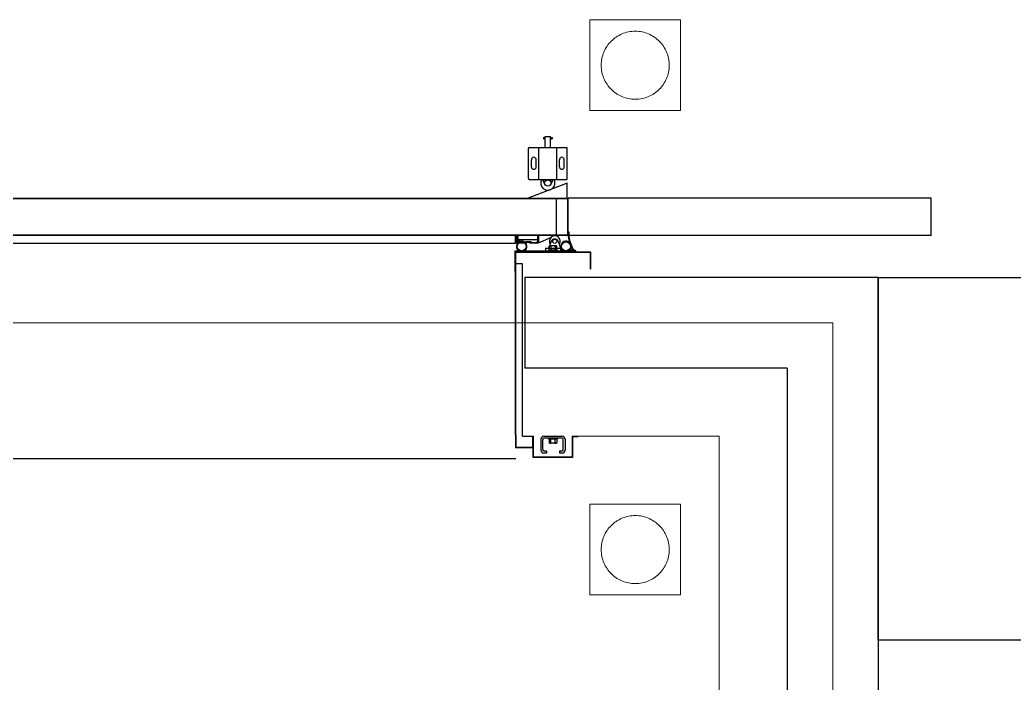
# Model space of a CAD drawing. Header units: millimetres. Extents: x 8456 to 190005487, y 619 to 455456909.
# Drawn here: x 199467.6 to 199805.2, y 156622.1 to 156847.3 of the extents above; entities that cross this region are included whole.
import ezdxf

# ---------------------------------------------------------------- set-up
doc = ezdxf.new("R2010")
doc.units = ezdxf.units.MM
doc.header["$LTSCALE"] = 400
doc.header["$MEASUREMENT"] = 0
for name, pattern in [('XR-평면도$0$CEN', [62, 60, -1, 0, -1]), ('XR-평면도$0$DIVIDE', [1.25, 0.5, -0.25, 0, -0.25, 0, -0.25]), ('XR-평면도$0$HID', [2, 1.1, -0.9])]:
    doc.linetypes.add(name, pattern=pattern)
doc.layers.get('0').update_dxf_attribs({"linetype": 'CONTINUOUS'})
doc.layers.add('COL', color=2, linetype='CONTINUOUS')
for name, color, linetype, lineweight in [('XR-평면도$0$A-CNTL', 1, 'XR-평면도$0$CEN', 15), ('XR-평면도$0$A-DWXM-DOOR', 4, 'CONTINUOUS', 25), ('XR-평면도$0$A-FFXM-FURN1', 8, 'XR-평면도$0$HID', 18), ('XR-평면도$0$A-WAXM-BLOC', 3, 'CONTINUOUS', 25), ('XR-평면도$0$A-XXXX-INSL2', 8, 'CONTINUOUS', 18)]:
    doc.layers.add(name, color=color, linetype=linetype, lineweight=lineweight)

# ---------------------------------------------------------------- blocks, each defined once
blk = doc.blocks.new('A$C2DB436D3')
at = {"layer": 'COL', "color": 8}
for p, q in [((11685.54, 18599.55, 2515.73), (11861.54, 18599.55, 2515.73)), ((11685.54, 18423.55, 2515.73), (11685.54, 18599.55, 2515.73)), ((11861.54, 18423.55, 2515.73), (11685.54, 18423.55, 2515.73))]:
    blk.add_line(p, q, dxfattribs=at)
at = {"layer": 'XR-평면도$0$A-CNTL', "color": 8}
for p, q in [((10695.54, 18577.55, 2515.73), (11663.54, 18577.55, 2515.73)), ((11663.54, 18577.55, 2515.73), (11663.54, 17785.55, 2515.73))]:
    blk.add_line(p, q, dxfattribs=at)
at = {"layer": 'XR-평면도$0$A-DWXM-DOOR', "color": 8}
for p, q in [((11523.21, 18667.39, 2515.73), (11524.11, 18667.39, 2515.73)), ((11523.21, 18667.39, 2515.73), (11523.21, 18666.84, 2515.73)), ((11523.21, 18666.84, 2515.73), (11524.11, 18666.84, 2515.73)), ((11524.11, 18662.56, 2515.73), (11524.11, 18667.99, 2515.73)), ((11524.11, 18667.99, 2515.73), (11526.65, 18667.99, 2515.73)), ((11526.65, 18662.56, 2515.73), (11526.65, 18667.99, 2515.73)), ((11526.65, 18667.39, 2515.73), (11527.55, 18667.39, 2515.73)), ((11526.65, 18666.84, 2515.73), (11527.55, 18666.84, 2515.73)), ((11527.55, 18667.39, 2515.73), (11527.55, 18666.84, 2515.73)), ((11515.96, 18648.76, 2515.73), (11515.96, 18662.2, 2515.73)), ((11516.32, 18662.56, 2515.73), (11534.44, 18662.56, 2515.73)), ((11521.03, 18648.76, 2515.73), (11521.03, 18662.56, 2515.73)), ((11529.73, 18648.76, 2515.73), (11529.73, 18662.56, 2515.73)), ((11534.8, 18648.76, 2515.73), (11534.8, 18662.2, 2515.73)), ((11517.41, 18653.23, 2515.73), (11517.41, 18656.67, 2515.73)), ((11519.76, 18653.23, 2515.73), (11519.76, 18656.67, 2515.73)), ((11530.99, 18653.23, 2515.73), (11530.99, 18656.67, 2515.73)), ((11533.35, 18653.23, 2515.73), (11533.35, 18656.67, 2515.73)), ((11515.96, 18647.53, 2515.73), (11515.96, 18648.76, 2515.73)), ((11516.32, 18647.16, 2515.73), (11534.44, 18647.16, 2515.73)), ((11521.03, 18647.16, 2515.73), (11521.03, 18648.76, 2515.73)), ((11523.12, 18646.49, 2515.73), (11523.12, 18647.16, 2515.73)), ((11527.64, 18646.49, 2515.73), (11527.64, 18647.16, 2515.73)), ((11529.73, 18647.16, 2515.73), (11529.73, 18648.76, 2515.73)), ((11534.8, 18647.53, 2515.73), (11534.8, 18648.76, 2515.73)), ((11534.7, 18645.26, 2515.73), (11515.86, 18638.02, 2515.73)), ((11534.7, 18638.02, 2515.73), (11534.7, 18645.26, 2515.73)), ((11186.03, 18638.02, 2515.73), (11535.24, 18638.02, 2515.73)), ((11186.17, 18637.87, 2515.73), (11535.24, 18637.87, 2515.73)), ((11313.25, 18637.87, 2515.73), (11313.25, 18637.7, 2515.73)), ((11529.66, 18620.05, 2515.73), (11529.66, 18637.87, 2515.73)), ((11535.09, 18620.05, 2515.73), (11535.09, 18638.02, 2515.73)), ((11535.24, 18619.9, 2515.73), (11535.24, 18638.02, 2515.73)), ((11711.29, 18638.02, 2515.73), (11535.24, 18638.02, 2515.73)), ((11711.29, 18619.9, 2515.73), (11711.29, 18638.02, 2515.73)), ((11535.24, 18619.9, 2515.73), (11186.03, 18619.9, 2515.73)), ((11535.09, 18620.05, 2515.73), (11186.17, 18620.05, 2515.73)), ((11509.68, 18616.19, 2515.73), (11509.68, 18619.86, 2515.73)), ((11509.68, 18619.86, 2515.73), (11510.71, 18619.86, 2515.73)), ((11510.43, 18619.5, 2515.73), (11509.99, 18619.5, 2515.73)), ((11509.99, 18619.5, 2515.73), (11509.99, 18616.55, 2515.73)), ((11510.03, 18616.59, 2515.73), (11510.03, 18619.49, 2515.73)), ((11510.03, 18619.49, 2515.73), (11510.39, 18619.49, 2515.73)), ((11510.39, 18619.49, 2515.73), (11510.39, 18618.59, 2515.73)), ((11510.43, 18619.3, 2515.73), (11510.43, 18619.5, 2515.73)), ((11510.71, 18619.3, 2515.73), (11510.43, 18619.3, 2515.73)), ((11510.71, 18619.86, 2515.73), (11510.71, 18619.3, 2515.73)), ((11510.93, 18618.04, 2515.73), (11510.93, 18619.9, 2515.73)), ((11510.93, 18618.05, 2515.73), (11520.53, 18618.05, 2515.73)), ((11510.93, 18618.04, 2515.73), (11511.48, 18618.04, 2515.73)), ((11511.48, 18618.04, 2515.73), (11511.48, 18616.59, 2515.73)), ((11520.53, 18617.5, 2515.73), (11520.53, 18619.9, 2515.73)), ((11520.9, 18619.9, 2515.73), (11520.9, 18617.14, 2515.73)), ((11520.9, 18616.42, 2515.73), (11526.92, 18618.98, 2515.73)), ((11535.25, 18621.72, 2515.73), (11535.26, 18619.9, 2515.73)), ((11535.25, 18621.72, 2515.73), (11535.59, 18621.72, 2515.73)), ((11535.59, 18621.72, 2515.73), (11535.59, 18619.9, 2515.73)), ((11711.29, 18619.9, 2515.73), (11535.61, 18619.9, 2515.73)), ((11253.83, 18616.27, 2515.73), (11509.68, 18616.24, 2515.73)), ((11510.9, 18616.19, 2515.73), (11509.68, 18616.19, 2515.73)), ((11509.99, 18616.55, 2515.73), (11510.43, 18616.55, 2515.73)), ((11510.39, 18616.59, 2515.73), (11510.03, 18616.59, 2515.73)), ((11511.12, 18617.68, 2515.73), (11510.39, 18617.68, 2515.73)), ((11510.39, 18617.68, 2515.73), (11510.39, 18616.59, 2515.73)), ((11510.49, 18617.24, 2515.73), (11510.43, 18616.55, 2515.73)), ((11510.49, 18617.24, 2515.73), (11510.85, 18617.24, 2515.73)), ((11510.85, 18617.24, 2515.73), (11510.9, 18616.55, 2515.73)), ((11510.9, 18616.19, 2515.73), (11510.9, 18616.55, 2515.73)), ((11511.12, 18616.23, 2515.73), (11511.12, 18617.68, 2515.73)), ((11515.1, 18616.23, 2515.73), (11511.12, 18616.23, 2515.73)), ((11511.48, 18616.59, 2515.73), (11514.74, 18616.59, 2515.73)), ((11514.74, 18616.96, 2515.73), (11517.09, 18616.96, 2515.73)), ((11514.74, 18616.59, 2515.73), (11514.74, 18616.96, 2515.73)), ((11516.73, 18616.59, 2515.73), (11515.1, 18616.59, 2515.73)), ((11515.1, 18616.59, 2515.73), (11515.1, 18616.23, 2515.73)), ((11516.73, 18616.23, 2515.73), (11516.73, 18616.59, 2515.73)), ((11519.99, 18616.23, 2515.73), (11516.73, 18616.23, 2515.73)), ((11517.09, 18616.96, 2515.73), (11517.09, 18616.59, 2515.73)), ((11517.09, 18616.59, 2515.73), (11519.63, 18616.59, 2515.73)), ((11520.9, 18617.14, 2515.73), (11520.9, 18616.42, 2515.73)), ((11524.3, 18613.85, 2515.73), (11531.55, 18613.85, 2515.73)), ((11524.3, 18613.85, 2515.73), (11524.3, 18612.41, 2515.73)), ((11527.02, 18617.1, 2515.73), (11525.93, 18613.85, 2515.73)), ((11525.98, 18612.86, 2515.73), (11525.98, 18614.67, 2515.73)), ((11529.6, 18614.85, 2515.73), (11526.16, 18614.85, 2515.73)), ((11526.89, 18614.67, 2515.73), (11526.89, 18612.86, 2515.73)), ((11528.88, 18614.67, 2515.73), (11528.88, 18612.86, 2515.73)), ((11529.78, 18612.86, 2515.73), (11529.78, 18614.67, 2515.73)), ((11530.46, 18617.1, 2515.73), (11531.55, 18613.85, 2515.73)), ((11531.55, 18613.85, 2515.73), (11531.55, 18612.41, 2515.73)), ((11509.54, 18612.41, 2515.73), (11511.29, 18612.41, 2515.73)), ((11509.54, 18611.81, 2515.73), (11509.54, 18612.41, 2515.73)), ((11509.54, 18602.44, 2515.73), (11509.54, 18611.81, 2515.73)), ((11509.68, 18611.81, 2515.73), (11509.68, 18612.26, 2515.73)), ((11509.68, 18612.26, 2515.73), (11511.5, 18612.26, 2515.73)), ((11509.68, 18612.21, 2515.73), (11517.11, 18612.21, 2515.73)), ((11509.68, 18612.15, 2515.73), (11517.11, 18612.15, 2515.73)), ((11509.68, 18612.1, 2515.73), (11517.11, 18612.1, 2515.73)), ((11509.68, 18612.04, 2515.73), (11517.11, 18612.04, 2515.73)), ((11509.68, 18611.99, 2515.73), (11517.11, 18611.99, 2515.73)), ((11509.68, 18611.93, 2515.73), (11517.11, 18611.93, 2515.73)), ((11509.68, 18611.88, 2515.73), (11517.11, 18611.88, 2515.73)), ((11509.68, 18611.83, 2515.73), (11517.11, 18611.83, 2515.73)), ((11509.68, 18523.24, 2515.73), (11509.68, 18611.81, 2515.73)), ((11517.11, 18611.81, 2515.73), (11509.68, 18611.81, 2515.73)), ((11546.2, 18611.81, 2515.73), (11509.68, 18611.81, 2515.73)), ((11509.83, 18523.24, 2515.73), (11509.83, 18611.66, 2515.73)), ((11546.06, 18611.66, 2515.73), (11509.83, 18611.66, 2515.73)), ((11511.29, 18612.41, 2515.73), (11511.29, 18612.26, 2515.73)), ((11513.85, 18612.26, 2515.73), (11517.11, 18612.26, 2515.73)), ((11513.88, 18612.26, 2515.73), (11532.94, 18612.26, 2515.73)), ((11514.4, 18612.41, 2515.73), (11532.4, 18612.41, 2515.73)), ((11514.4, 18612.41, 2515.73), (11514.4, 18612.26, 2515.73)), ((11517.11, 18612.26, 2515.73), (11517.11, 18611.81, 2515.73)), ((11525.71, 18612.41, 2515.73), (11525.71, 18612.68, 2515.73)), ((11530.06, 18612.59, 2515.73), (11525.71, 18612.59, 2515.73)), ((11529.87, 18612.86, 2515.73), (11525.89, 18612.86, 2515.73)), ((11536.36, 18612.27, 2515.73), (11529.72, 18612.26, 2515.73)), ((11532.98, 18612.26, 2515.73), (11529.72, 18612.26, 2515.73)), ((11529.72, 18612.26, 2515.73), (11529.72, 18611.81, 2515.73)), ((11536.37, 18612.22, 2515.73), (11529.72, 18612.2, 2515.73)), ((11536.37, 18612.16, 2515.73), (11529.72, 18612.15, 2515.73)), ((11536.37, 18612.11, 2515.73), (11529.72, 18612.1, 2515.73)), ((11536.37, 18612.05, 2515.73), (11529.72, 18612.04, 2515.73)), ((11536.37, 18612, 2515.73), (11529.72, 18611.99, 2515.73)), ((11536.37, 18611.95, 2515.73), (11529.72, 18611.93, 2515.73)), ((11536.37, 18611.89, 2515.73), (11529.72, 18611.88, 2515.73)), ((11537.14, 18611.84, 2515.73), (11529.72, 18611.82, 2515.73)), ((11530.06, 18612.41, 2515.73), (11530.06, 18612.68, 2515.73)), ((11532.4, 18612.41, 2515.73), (11532.4, 18612.26, 2515.73)), ((11537.14, 18612.26, 2515.73), (11535.33, 18612.26, 2515.73)), ((11536.49, 18612.84, 2515.73), (11535.47, 18612.27, 2515.73)), ((11536.36, 18612.27, 2515.73), (11535.47, 18612.27, 2515.73)), ((11537.14, 18612, 2515.73), (11536.36, 18612, 2515.73)), ((11537.14, 18611.94, 2515.73), (11536.36, 18611.95, 2515.73)), ((11537.14, 18611.89, 2515.73), (11536.36, 18611.89, 2515.73)), ((11537.69, 18612.27, 2515.73), (11536.36, 18612.27, 2515.73)), ((11537.69, 18612.27, 2515.73), (11536.36, 18612.27, 2515.73)), ((11537.14, 18612.22, 2515.73), (11536.36, 18612.22, 2515.73)), ((11537.14, 18612.16, 2515.73), (11536.36, 18612.16, 2515.73)), ((11537.14, 18612.11, 2515.73), (11536.36, 18612.11, 2515.73)), ((11537.14, 18612.05, 2515.73), (11536.36, 18612.05, 2515.73)), ((11537.53, 18612.84, 2515.73), (11536.49, 18612.84, 2515.73)), ((11537.14, 18612.26, 2515.73), (11537.14, 18611.81, 2515.73)), ((11537.8, 18611.8, 2515.73), (11538.09, 18611.94, 2515.73)), ((11538.47, 18612.84, 2515.73), (11537.86, 18612.84, 2515.73)), ((11538.58, 18612.27, 2515.73), (11538.02, 18612.27, 2515.73)), ((11538.58, 18612.27, 2515.73), (11538.02, 18612.27, 2515.73)), ((11538.47, 18612.84, 2515.73), (11539.15, 18611.82, 2515.73)), ((11538.58, 18612.27, 2515.73), (11538.58, 18611.81, 2515.73)), ((11546.06, 18603.51, 2515.73), (11546.06, 18611.66, 2515.73)), ((11546.2, 18603.51, 2515.73), (11546.2, 18611.81, 2515.73)), ((11513.09, 18606.23, 2515.73), (11509.83, 18606.23, 2515.73)), ((11513.09, 18522.55, 2515.73), (11513.09, 18606.23, 2515.73)), ((11513.09, 18522.55, 2515.73), (11513.09, 18603.51, 2515.73)), ((11509.54, 18602.44, 2515.73), (11509.68, 18602.44, 2515.73)), ((11509.68, 18523.24, 2515.73), (11509.68, 18516.97, 2515.73)), ((11509.83, 18523.24, 2515.73), (11509.83, 18517.12, 2515.73)), ((11513.09, 18522.55, 2515.73), (11518.4, 18522.55, 2515.73)), ((11515.51, 18522.37, 2515.73), (11515.51, 18522.55, 2515.73)), ((11518.22, 18522.37, 2515.73), (11515.51, 18522.37, 2515.73)), ((11517.98, 18522.37, 2515.73), (11517.98, 18517.12, 2515.73)), ((11518.12, 18522.37, 2515.73), (11518.12, 18516.97, 2515.73)), ((11518.22, 18512.17, 2515.73), (11518.22, 18522.37, 2515.73)), ((11518.4, 18512.17, 2515.73), (11518.4, 18522.55, 2515.73)), ((11523.44, 18522.55, 2515.73), (11532.32, 18522.55, 2515.73)), ((11531.96, 18521.65, 2515.73), (11523.81, 18521.65, 2515.73)), ((11525.71, 18521.65, 2515.73), (11525.71, 18521.37, 2515.73)), ((11530.06, 18521.47, 2515.73), (11525.71, 18521.47, 2515.73)), ((11530.06, 18521.65, 2515.73), (11530.06, 18521.37, 2515.73)), ((11537.12, 18522.55, 2515.73), (11537.12, 18512.17, 2515.73)), ((11537.12, 18522.55, 2515.73), (11540.02, 18522.55, 2515.73)), ((11537.3, 18522.37, 2515.73), (11540.02, 18522.37, 2515.73)), ((11537.3, 18522.37, 2515.73), (11537.3, 18512.17, 2515.73)), ((11540.02, 18522.55, 2515.73), (11540.02, 18522.37, 2515.73)), ((11518.12, 18516.97, 2515.73), (11509.68, 18516.97, 2515.73)), ((11517.98, 18517.12, 2515.73), (11509.83, 18517.12, 2515.73)), ((11522, 18521.1, 2515.73), (11522, 18515.85, 2515.73)), ((11522.9, 18516.21, 2515.73), (11522.9, 18520.74, 2515.73)), ((11529.87, 18521.19, 2515.73), (11525.89, 18521.19, 2515.73)), ((11525.98, 18521.19, 2515.73), (11525.98, 18519.38, 2515.73)), ((11529.6, 18519.2, 2515.73), (11526.16, 18519.2, 2515.73)), ((11526.89, 18519.38, 2515.73), (11526.89, 18521.19, 2515.73)), ((11528.88, 18519.38, 2515.73), (11528.88, 18521.19, 2515.73)), ((11529.78, 18521.19, 2515.73), (11529.78, 18519.38, 2515.73)), ((11532.86, 18516.21, 2515.73), (11532.86, 18520.74, 2515.73)), ((11533.77, 18521.1, 2515.73), (11533.77, 18515.85, 2515.73)), ((11537.3, 18512.17, 2515.73), (11518.22, 18512.17, 2515.73)), ((11537.12, 18512.36, 2515.73), (11518.4, 18512.36, 2515.73)), ((11524.71, 18514.4, 2515.73), (11523.44, 18514.4, 2515.73)), ((11524.71, 18515.31, 2515.73), (11523.81, 18515.31, 2515.73)), ((11524.71, 18515.31, 2515.73), (11524.71, 18514.4, 2515.73)), ((11531.96, 18515.31, 2515.73), (11531.05, 18515.31, 2515.73)), ((11531.05, 18515.31, 2515.73), (11531.05, 18514.4, 2515.73)), ((11532.32, 18514.4, 2515.73), (11531.05, 18514.4, 2515.73))]:
    blk.add_line(p, q, dxfattribs=at)
at = {"layer": 'XR-평면도$0$A-DWXM-DOOR', "color": 8, "linetype": 'XR-평면도$0$DIVIDE', "ltscale": 50}
blk.add_line((11509.83, 18511.55, 2515.73), (10849.39, 18511.55, 2515.73), dxfattribs=at)
at = {"layer": 'XR-평면도$0$A-DWXM-DOOR', "color": 8}
for centre, radius in [((11525.38, 18645.37, 2515.73), 1.54), ((11512.42, 18617.87, 2515.73), 0.181), ((11513.83, 18617.87, 2515.73), 0.181), ((11518.27, 18617.87, 2515.73), 0.181), ((11519.68, 18617.87, 2515.73), 0.181), ((11528.76, 18617.11, 2515.73), 0.996), ((11512.67, 18614.62, 2515.73), 2.17), ((11534.16, 18614.62, 2515.73), 2.17)]:
    blk.add_circle(centre, radius, dxfattribs=at)
for centre, radius, start, end in [((11516.32, 18662.2, 2515.73), 0.362, 90, 180), ((11534.44, 18662.2, 2515.73), 0.362, 0, 90), ((11518.59, 18656.67, 2515.73), 1.18, 0, 180), ((11532.17, 18656.67, 2515.73), 1.18, 0, 180), ((11518.59, 18653.23, 2515.73), 1.18, 180, 0), ((11532.17, 18653.23, 2515.73), 1.18, 180, 0), ((11516.32, 18647.53, 2515.73), 0.362, 180, 270), ((11525.38, 18645.37, 2515.73), 3.44, 148.6378, 31.3622), ((11525.43, 18646.7, 2515.73), 2.32, 174.8057, 228.8504), ((11525.33, 18646.7, 2515.73), 2.32, 311.1496, 5.1943), ((11534.44, 18647.53, 2515.73), 0.362, 270, 0), ((11510.93, 18618.59, 2515.73), 0.543, 180, 270), ((11528.76, 18617.11, 2515.73), 2.63, 326.1765, 212.4534), ((11528.74, 18616.29, 2515.73), 1.9, 25.4276, 154.6711), ((11546.25, 18620.2, 2515.73), 10.99, 181.5556, 211.0939), ((11546.25, 18620.15, 2515.73), 10.65, 181.345, 210.6329), ((11512.67, 18614.62, 2515.73), 2.54, 7.4362, 190.1103), ((11512.69, 18614.5, 2515.73), 2.54, 187.4362, 241.9393), ((11512.69, 18614.5, 2515.73), 2.54, 298.0607, 10.1103), ((11519.63, 18617.5, 2515.73), 0.906, 270, 0), ((11519.99, 18617.14, 2515.73), 0.906, 270, 0), ((11526.16, 18614.67, 2515.73), 0.181, 90, 180), ((11526.7, 18614.67, 2515.73), 0.181, 0, 90), ((11527.07, 18614.67, 2515.73), 0.181, 90, 180), ((11528.7, 18614.67, 2515.73), 0.181, 0, 90), ((11529.06, 18614.67, 2515.73), 0.181, 90, 180), ((11529.6, 18614.67, 2515.73), 0.181, 0, 90), ((11534.14, 18614.5, 2515.73), 2.54, 169.8897, 241.9393), ((11534.16, 18614.62, 2515.73), 2.54, 349.8897, 172.5638), ((11534.14, 18614.5, 2515.73), 2.54, 298.0607, 352.5638), ((11527.78, 18609.82, 2515.73), 10.21, 11.2544, 27.4548), ((11527.85, 18609.84, 2515.73), 10.46, 11.5419, 27.8548), ((11525.89, 18612.68, 2515.73), 0.181, 90, 180), ((11526.16, 18613.04, 2515.73), 0.181, 180, 270), ((11526.7, 18613.04, 2515.73), 0.181, 270, 0), ((11527.07, 18613.04, 2515.73), 0.181, 180, 270), ((11528.7, 18613.04, 2515.73), 0.181, 270, 0), ((11529.06, 18613.04, 2515.73), 0.181, 180, 270), ((11529.6, 18613.04, 2515.73), 0.181, 270, 0), ((11529.87, 18612.68, 2515.73), 0.181, 0, 90), ((11523.44, 18521.1, 2515.73), 1.45, 90, 180), ((11523.81, 18520.74, 2515.73), 0.906, 90, 180), ((11531.96, 18520.74, 2515.73), 0.906, 0, 90), ((11532.32, 18521.1, 2515.73), 1.45, 0, 90), ((11525.89, 18521.37, 2515.73), 0.181, 180, 270), ((11526.16, 18521.01, 2515.73), 0.181, 90, 180), ((11526.16, 18519.38, 2515.73), 0.181, 180, 270), ((11526.7, 18521.01, 2515.73), 0.181, 0, 90), ((11526.7, 18519.38, 2515.73), 0.181, 270, 0), ((11527.07, 18521.01, 2515.73), 0.181, 90, 180), ((11527.07, 18519.38, 2515.73), 0.181, 180, 270), ((11528.7, 18521.01, 2515.73), 0.181, 0, 90), ((11528.7, 18519.38, 2515.73), 0.181, 270, 0), ((11529.06, 18521.01, 2515.73), 0.181, 90, 180), ((11529.06, 18519.38, 2515.73), 0.181, 180, 270), ((11529.6, 18521.01, 2515.73), 0.181, 0, 90), ((11529.6, 18519.38, 2515.73), 0.181, 270, 0), ((11529.87, 18521.37, 2515.73), 0.181, 270, 0), ((11523.44, 18515.85, 2515.73), 1.45, 180, 270), ((11523.81, 18516.21, 2515.73), 0.906, 180, 270), ((11531.96, 18516.21, 2515.73), 0.906, 270, 0), ((11532.32, 18515.85, 2515.73), 1.45, 270, 0)]:
    blk.add_arc(centre, radius, start, end, dxfattribs=at)
at = {"layer": 'XR-평면도$0$A-FFXM-FURN1', "color": 8}
for p, q in [((11545.77, 18680.51, 2515.73), (11545.77, 18724.51, 2515.73)), ((11545.77, 18724.51, 2515.73), (11589.77, 18724.51, 2515.73)), ((11589.77, 18724.51, 2515.73), (11589.77, 18680.51, 2515.73)), ((11589.77, 18680.51, 2515.73), (11545.77, 18680.51, 2515.73)), ((11545.77, 18445.55, 2515.73), (11545.77, 18489.55, 2515.73)), ((11545.77, 18489.55, 2515.73), (11589.77, 18489.55, 2515.73)), ((11589.77, 18489.55, 2515.73), (11589.77, 18445.55, 2515.73)), ((11589.77, 18445.55, 2515.73), (11545.77, 18445.55, 2515.73))]:
    blk.add_line(p, q, dxfattribs=at)
for centre in [(11567.77, 18702.51, 2515.73), (11567.77, 18467.55, 2515.73)]:
    blk.add_circle(centre, 16.5, dxfattribs=at)
at = {"layer": 'XR-평면도$0$A-WAXM-BLOC', "color": 8}
for p, q in [((11514.23, 18599.55, 2515.73), (11514.23, 18555.55, 2515.73)), ((11685.54, 18599.55, 2515.73), (11514.23, 18599.55, 2515.73)), ((11685.54, 18599.55, 2515.73), (11685.54, 17763.55, 2515.73)), ((11641.54, 18555.55, 2515.73), (11514.23, 18555.55, 2515.73)), ((11641.54, 18555.55, 2515.73), (11641.54, 17807.55, 2515.73))]:
    blk.add_line(p, q, dxfattribs=at)
at = {"layer": 'XR-평면도$0$A-XXXX-INSL2', "color": 8}
for p, q in [((11540.02, 18522.55, 2515.73), (11608.54, 18522.55, 2515.73)), ((11608.54, 18522.55, 2515.73), (11608.54, 17840.55, 2515.73))]:
    blk.add_line(p, q, dxfattribs=at)

msp = doc.modelspace()

# ---------------------------------------------------------------- block references
at = {"xscale": 0.7, "yscale": 0.7, "zscale": 0.7}
msp.add_blockref('A$C2DB436D3', (191579.09, 143740.16, -160.09), dxfattribs=at)

doc.saveas('drawing.dxf')
